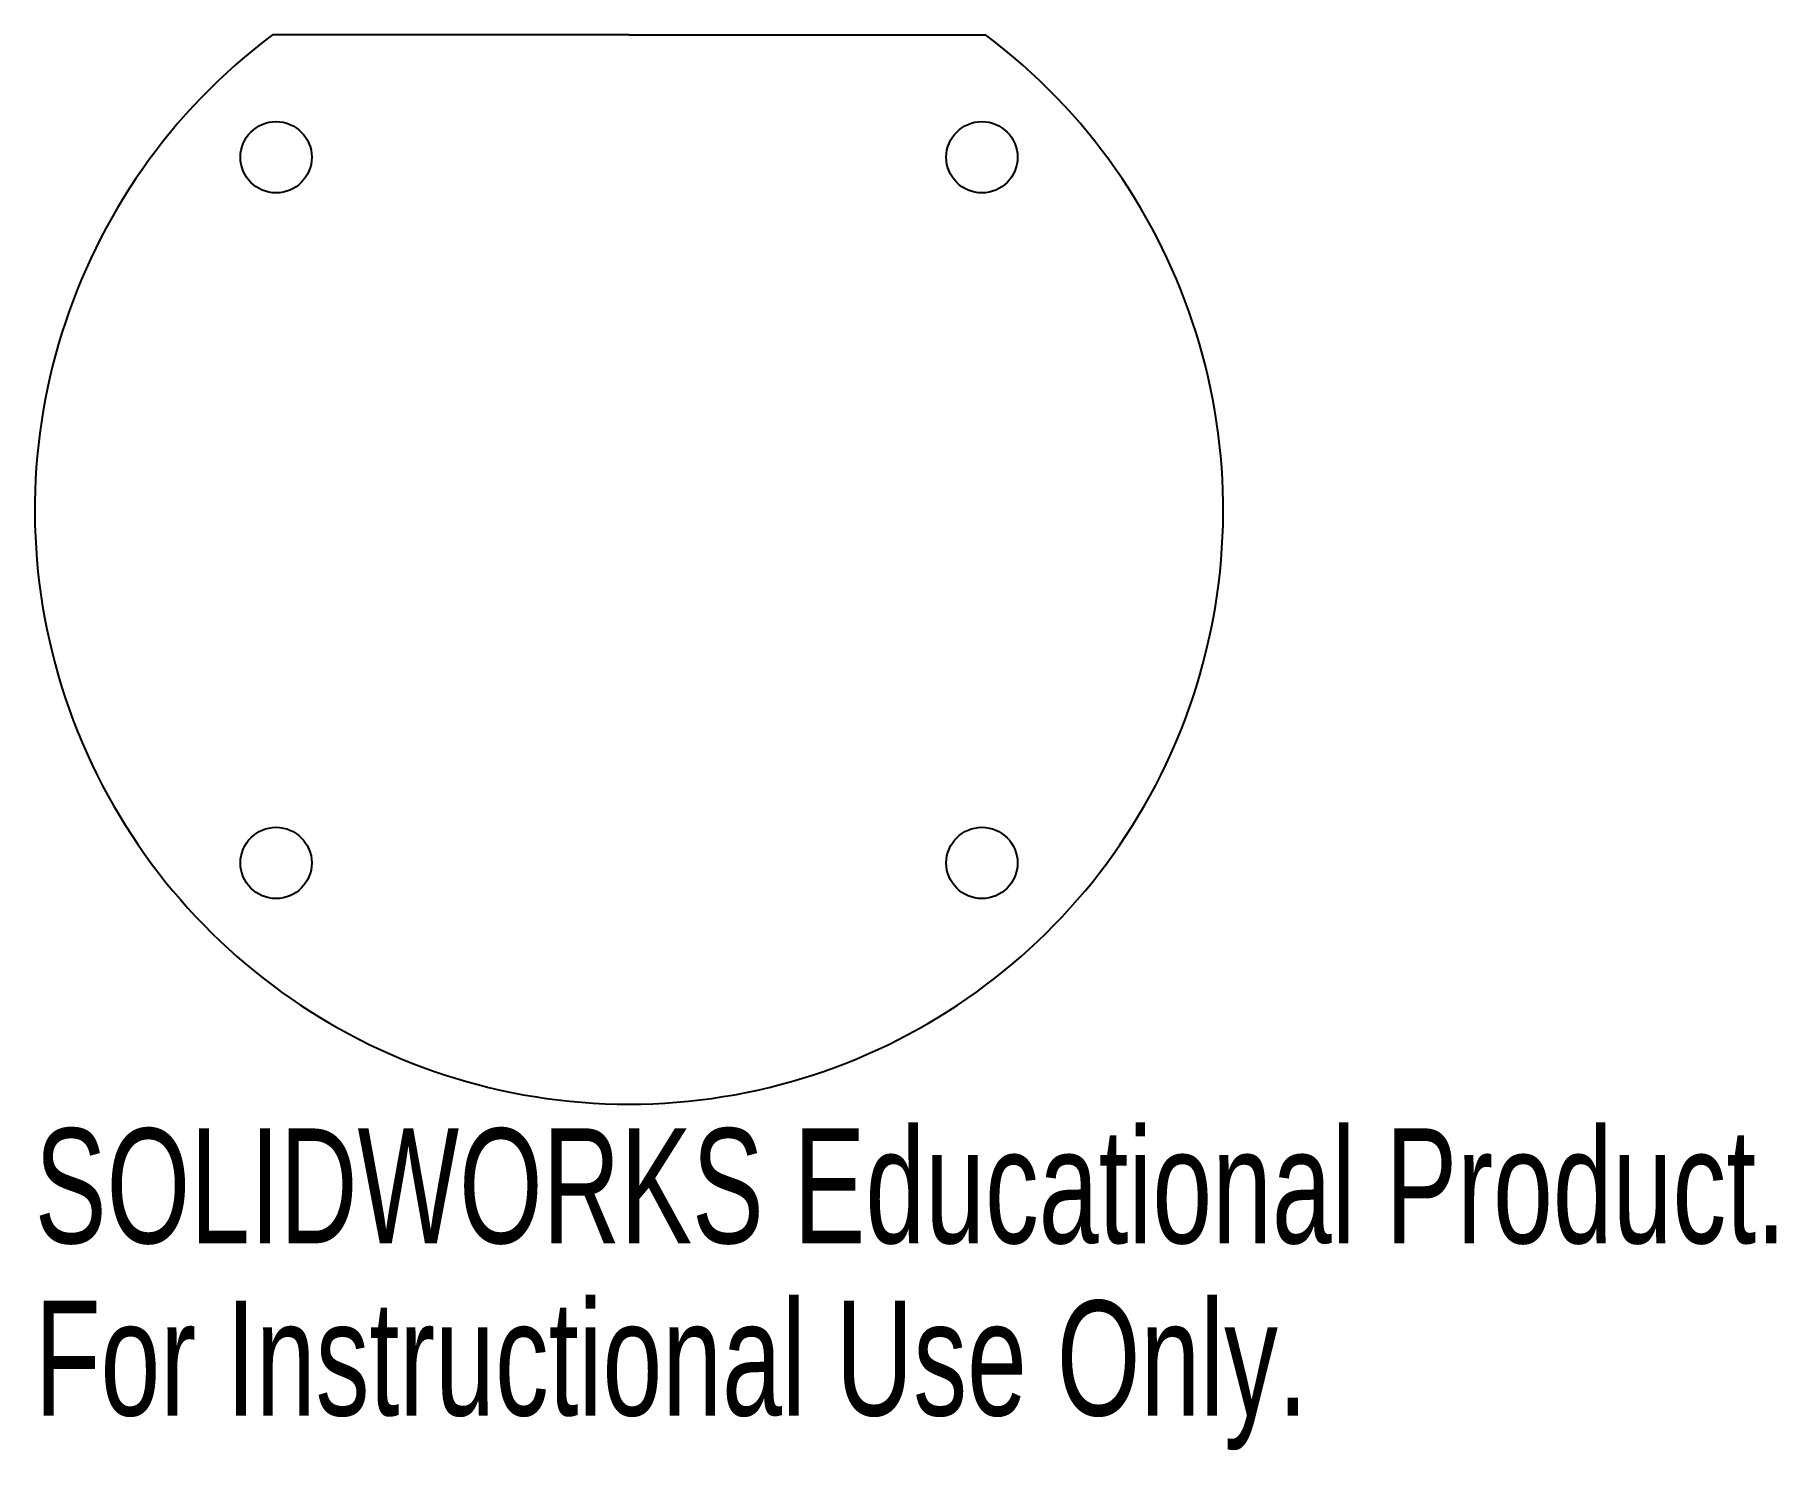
# Model space of a CAD drawing. Header units: millimetres. Extents: x -25 to 48.3, y -39.6 to 20.
import ezdxf

# ---------------------------------------------------------------- set-up
doc = ezdxf.new("R2010")
doc.units = ezdxf.units.MM
doc.styles.add('SLDTEXTSTYLE0', font='TXT', dxfattribs={"width": 0.7})

msp = doc.modelspace()

# ---------------------------------------------------------------- linework, layer by layer
at = {"color": 7, "linetype": 'Continuous'}
for q in [(-15, 20), (15, 20)]:
    msp.add_line((0, 20), q, dxfattribs=at)
for centre in [(-14.849, 14.849), (14.849, 14.849), (-14.849, -14.849), (14.849, -14.849)]:
    msp.add_circle(centre, 1.5, dxfattribs=at)
msp.add_arc((0, 0), 25, 126.8699, 53.1301, dxfattribs=at)

# ---------------------------------------------------------------- texts
at = {"color": 7, "linetype": 'Continuous', "char_height": 4.83362, "attachment_point": 1, "style": 'SLDTEXTSTYLE0'}
for s, insert in [('SOLIDWORKS Educational Product.', (-25, -26.02)), ('For Instructional Use Only.', (-25, -33.27))]:
    msp.add_mtext(s, dxfattribs=dict(at, insert=insert))

doc.saveas('drawing.dxf')
